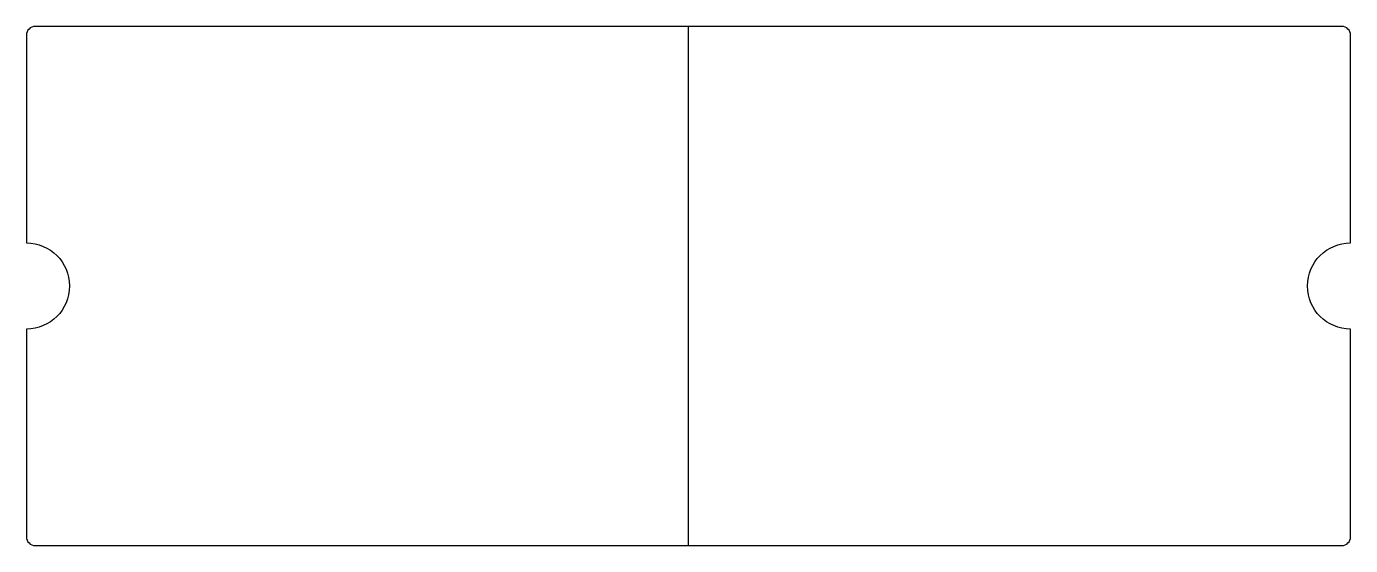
# Model space of a CAD drawing. Header units: millimetres. Extents: x -385 to 385, y 1617 to 1919.
import ezdxf

# ---------------------------------------------------------------- set-up
doc = ezdxf.new("R2010")
doc.units = ezdxf.units.MM
doc.layers.get('0').update_dxf_attribs({"linetype": 'CONTINUOUS'})

msp = doc.modelspace()

# ---------------------------------------------------------------- linework, layer by layer
msp.add_line((0, 1617.3), (0, 1918.7))
msp.add_lwpolyline([(379.7, 1617.3, 0.414214), (384.7, 1622.3), (384.7, 1743, -1), (384.7, 1793), (384.7, 1913.7, 0.414214), (379.7, 1918.7), (192.35, 1918.7), (-379.7, 1918.7, 0.414214), (-384.7, 1913.7), (-384.7, 1793, -1), (-384.7, 1743), (-384.7, 1622.3, 0.414214), (-379.7, 1617.3)], format="xyb", close=True)

doc.saveas('drawing.dxf')
